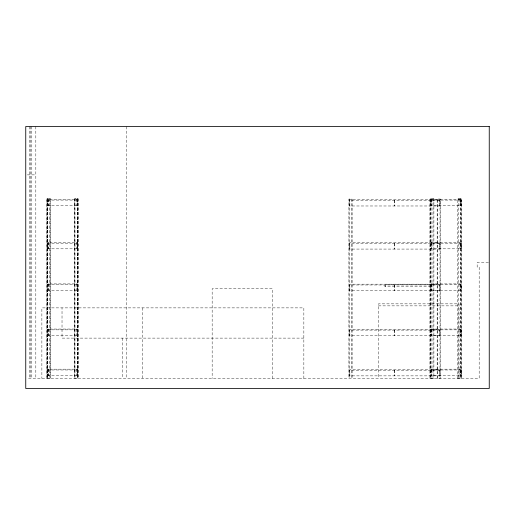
<?xml version="1.0" encoding="UTF-8"?>
<svg xmlns="http://www.w3.org/2000/svg" width="515" height="515" viewBox="0 0 515 515"><rect width="100%" height="100%" fill="white"/><g stroke="black" fill="none" stroke-linecap="round" stroke-linejoin="round"><path stroke-width="0.39" stroke-dasharray="2.58 1.93" d="M27.301 174.875L35.825 174.875M50.264 198.809L46.91 198.777L46.916 378.158L50.264 378.158L50.174 198.777M433.894 198.809L429.948 198.777L429.954 378.158L433.894 378.158L433.888 198.777M74.72 199.06L78.068 199.06M351.964 199.06L351.964 378.416L351.983 199.06L348.938 199.06L348.938 378.416M457.758 199.06L461.691 199.06M430.894 199.279L460.886 199.279L460.886 205.73M47.219 200.084L77.771 200.084M47.219 205.73L77.771 205.73M430.894 242.378L460.886 242.378L460.886 248.822M47.219 243.183L77.771 243.183M47.219 248.822L77.771 248.822M488.497 262.541L477.16 262.541L477.16 267.073L479.175 267.073L479.175 378.416L27.095 378.416M430.894 283.907L460.886 283.907L460.886 290.357M47.219 284.718L77.771 284.718M430.92 286.733L384.911 286.733L384.911 284.718L461.395 284.718L461.395 290.357L430.257 290.357L430.257 284.718M47.219 290.357L77.771 290.357M378.416 305.865L459.019 305.865M430.894 329.046L460.886 329.046L460.886 335.497M47.219 329.851L77.771 329.851M47.219 335.497L77.771 335.497M303.85 338.11L62.025 338.11L62.025 307.88M430.894 369.165L460.886 369.165L460.886 375.609M47.219 369.97L77.771 369.97M47.219 375.609L77.771 375.609M46.91 378.132L50.258 378.132M429.948 378.132L433.888 378.132M74.733 378.158L78.087 378.158L78.087 198.809L74.733 198.809L74.72 378.416M457.771 378.158L461.71 378.158M461.691 378.416L461.71 198.809L457.771 198.809L457.758 378.416M461.511 198.809L461.492 378.416M460.796 198.809L460.777 378.416M460.597 198.809L460.577 378.416M460.481 200.084L460.481 205.73M460.481 243.183L460.481 248.822M460.481 284.718L460.481 290.357M460.481 329.851L460.481 335.497M460.481 369.97L460.481 375.609M459.972 199.279L459.972 205.73M459.972 242.378L459.972 248.822M459.972 283.907L459.972 290.357M459.972 329.046L459.972 335.497M459.972 369.165L459.972 375.609M459.019 378.416L459.019 303.85L378.416 303.85L378.416 378.416M458.685 198.809L458.672 378.416M440.016 199.028L439.984 378.667M439.289 205.981L439.289 199.53L349.852 199.53L349.852 205.981M439.289 249.073L439.289 242.629L349.852 242.629L349.852 249.073M439.289 290.608L439.289 284.164L349.852 284.164L349.852 290.608M439.289 335.748L439.289 329.297L349.852 329.297L349.852 335.748M439.289 375.866L439.289 369.416L349.852 369.416L349.852 375.866M437.196 378.383L437.196 199.028L440.222 199.028L440.19 378.667L437.164 378.667L437.164 199.311M432.973 198.777L432.98 378.158M431.808 199.279L431.808 205.73M431.808 242.378L431.808 248.822M431.808 283.907L431.808 290.357M431.808 329.046L431.808 335.497M431.808 369.165L431.808 375.609M431.171 200.084L431.171 205.73M431.171 243.183L431.171 248.822M431.171 284.718L431.171 290.357M431.171 329.851L431.171 335.497M431.171 369.97L431.171 375.609M431.061 198.777L431.074 378.158M430.862 198.777L430.868 378.158M430.147 198.777L430.154 378.158M394.773 200.341L394.773 205.981M394.773 243.434L394.773 249.073M394.773 284.969L394.773 290.608M394.773 330.102L394.773 335.748M394.773 370.221L394.773 375.866M394.567 200.341L394.567 205.981M394.567 243.434L394.567 249.073M394.567 284.969L394.567 290.608M394.567 330.102L394.567 335.748M394.567 370.221L394.567 375.866M385.581 284.718L385.581 286.733M349.138 199.06L349.138 378.416M303.85 378.416L303.85 307.88L41.876 307.88L41.876 378.416M272.615 378.416L272.615 288.735L212.161 288.735L212.161 378.416M142.636 307.88L142.636 378.416M126.51 126.51L126.51 378.416M122.48 338.11L122.48 378.416M78.003 198.809L78.068 378.416M77.868 198.809L77.868 378.416M77.797 198.809L77.784 378.416M77.662 198.809L77.739 378.416M77.553 198.809L77.54 378.416M77.443 200.084L77.443 205.73M77.443 243.183L77.443 248.822M77.443 284.718L77.443 290.357M77.443 329.851L77.443 335.497M77.443 369.97L77.443 375.609M77.263 205.73L77.263 199.279L47.856 199.279L47.856 205.73M77.263 248.822L77.263 242.378L47.856 242.378L47.856 248.822M77.263 290.357L77.263 283.907L47.856 283.907L47.856 290.357M77.263 335.497L77.263 329.046L47.856 329.046L47.856 335.497M77.263 375.609L77.263 369.165L47.856 369.165L47.856 375.609M77.179 199.279L77.179 205.73M77.179 242.378L77.179 248.822M77.179 283.907L77.179 290.357M77.179 329.046L77.179 335.497M77.179 369.165L77.179 375.609M77.044 199.279L77.044 205.73M77.044 242.378L77.044 248.822M77.044 283.907L77.044 290.357M77.044 329.046L77.044 335.497M77.044 369.165L77.044 375.609M76.935 199.279L76.935 205.73M76.935 242.378L76.935 248.822M76.935 283.907L76.935 290.357M76.935 329.046L76.935 335.497M76.935 369.165L76.935 375.609M74.978 198.809L74.958 378.416M74.842 198.809L74.829 378.416M50.039 198.777L50.045 378.158M49.929 198.777L49.942 378.158M48.178 199.279L48.178 205.73M48.178 242.378L48.178 248.822M48.178 283.907L48.178 290.357M48.178 329.046L48.178 335.497M48.178 369.165L48.178 375.609M48.095 199.279L48.095 205.73M48.095 242.378L48.095 248.822M48.095 283.907L48.095 290.357M48.095 329.046L48.095 335.497M48.095 369.165L48.095 375.609M47.966 199.279L47.966 205.73M47.966 242.378L47.966 248.822M47.966 283.907L47.966 290.357M47.966 329.046L47.966 335.497M47.966 369.165L47.966 375.609M47.541 200.084L47.541 205.73M47.541 243.183L47.541 248.822M47.541 284.718L47.541 290.357M47.541 329.851L47.541 335.497M47.541 369.97L47.541 375.609M47.438 198.777L47.444 378.158M47.354 198.777L47.361 378.158M47.238 198.777L47.245 378.158M47.11 198.777L47.116 378.158M47.02 198.777L47.026 378.158M35.825 126.51L35.825 378.416M31.795 126.51L31.795 378.416M30.791 126.51L30.791 378.416M29.78 126.51L29.78 378.416M461.395 200.084L430.257 200.084L430.257 205.73L461.395 205.73L461.395 200.084M439.939 200.341L349.254 200.341L349.254 205.981L439.939 205.981L439.939 200.341M461.395 243.183L430.257 243.183L430.257 248.822L461.395 248.822L461.395 243.183M439.939 243.434L349.254 243.434L349.254 249.073L439.939 249.073L439.939 243.434M439.939 284.969L349.254 284.969L349.254 290.608L439.939 290.608L439.939 284.969M461.395 329.851L430.257 329.851L430.257 335.497L461.395 335.497L461.395 329.851M439.939 330.102L349.254 330.102L349.254 335.748L439.939 335.748L439.939 330.102M461.395 369.97L430.257 369.97L430.257 375.609L461.395 375.609L461.395 369.97M439.939 370.221L349.254 370.221L349.254 375.866L439.939 375.866L439.939 370.221"/><path stroke-width="0.77" d="M489.25 126.51L25.75 126.51L25.75 388.49L489.25 388.49L489.25 126.51"/></g></svg>
